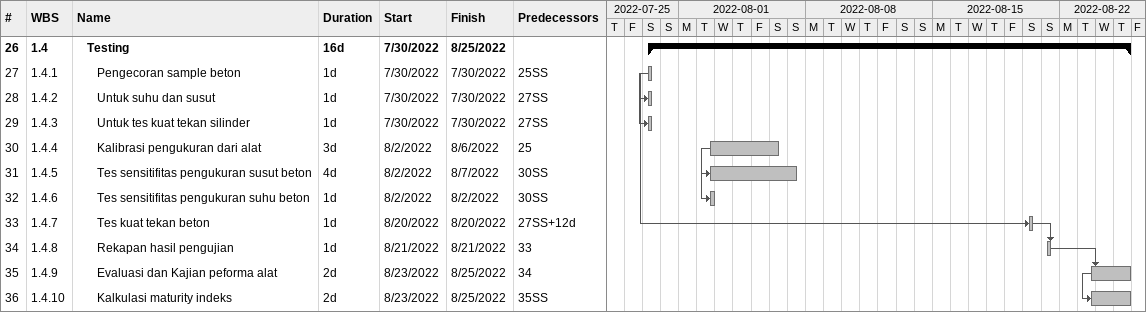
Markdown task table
| ID | WBS | Task | Duration | Start | Finish | Predecessors |
|---|---|---|---|---|---|---|
| 26 | 1.4 | **Testing** | 16d | 2022-07-30 | 2022-08-25 |  |
| 27 | 1.4.1 | Pengecoran sample beton | 1d | 2022-07-30 | 2022-07-30 | 25SS |
| 28 | 1.4.2 | Untuk suhu dan susut | 1d | 2022-07-30 | 2022-07-30 | 27SS |
| 29 | 1.4.3 | Untuk tes kuat tekan silinder | 1d | 2022-07-30 | 2022-07-30 | 27SS |
| 30 | 1.4.4 | Kalibrasi pengukuran dari alat | 3d | 2022-08-02 | 2022-08-06 | 25 |
| 31 | 1.4.5 | Tes sensitifitas pengukuran susut beton | 4d | 2022-08-02 | 2022-08-07 | 30SS |
| 32 | 1.4.6 | Tes sensitifitas pengukuran suhu beton | 1d | 2022-08-02 | 2022-08-02 | 30SS |
| 33 | 1.4.7 | Tes kuat tekan beton | 1d | 2022-08-20 | 2022-08-20 | 27SS+12d |
| 34 | 1.4.8 | Rekapan hasil pengujian | 1d | 2022-08-21 | 2022-08-21 | 33 |
| 35 | 1.4.9 | Evaluasi dan Kajian peforma alat | 2d | 2022-08-23 | 2022-08-25 | 34 |
| 36 | 1.4.10 | Kalkulasi maturity indeks | 2d | 2022-08-23 | 2022-08-25 | 35SS |
